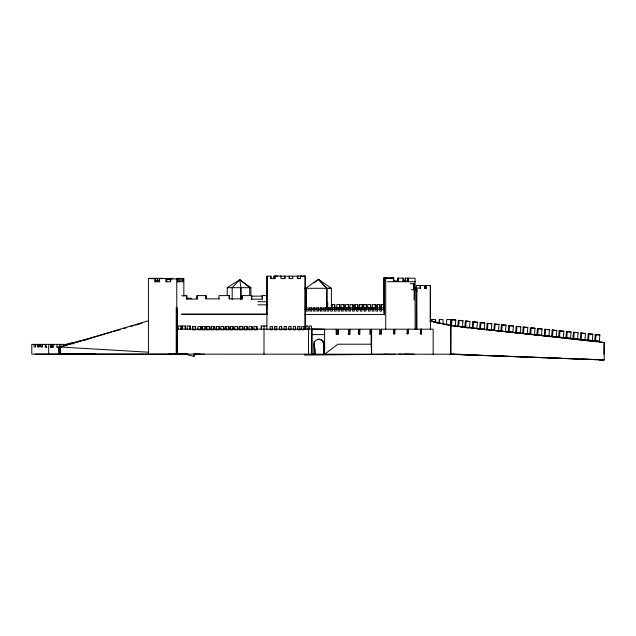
<?xml version="1.0" encoding="UTF-8"?>
<svg xmlns="http://www.w3.org/2000/svg" width="636" height="636" viewBox="0 0 636 636"><rect width="100%" height="100%" fill="white"/><g stroke="black" fill="none" stroke-linecap="round" stroke-linejoin="round"><path stroke-width="0.95" d="M384.112 307.816L327.731 307.816L327.731 302.545L326.848 302.545L326.848 288.362L318.374 279.307L305.63 288.362L305.63 309.621M384.414 310.67L384.414 278.218L383.667 278.019L383.651 309.66M384.414 281.152L384.43 278.218L387.618 278.218M450.709 354.212L450.86 325.576L430.135 320.918L451.353 325.592L596.854 341.802M414.044 300.12L414.259 283.72L410.395 283.672M380.813 333.932L380.9 329.194L393.565 329.194L393.565 333.932L394.9 333.932L394.9 329.194M381.369 333.932L381.457 329.194L381.457 333.932L379.128 333.932M413.623 289.698L413.742 284.141M603.89 354.149L604.2 342.438L450.813 325.592L450.813 354.212L604.2 359.92L604.2 342.438L603.739 342.565M446.663 325.075L446.663 319.59L450.558 319.59L450.582 325.99L451.115 319.614L455.766 320.019L455.241 326.403M451.417 325.998L451.95 319.622M457.809 326.737L458.333 320.361L462.992 320.775L462.459 327.15L461.76 327.15M458.643 326.745L459.168 320.369M464.821 327.468L465.345 321.093L466.18 321.101L470.004 321.498L469.471 327.882L465.655 327.476L466.18 321.101M476.865 328.645L477.398 322.269L472.747 321.856L472.214 328.232L474.957 328.446M473.049 328.24L473.582 321.864M480.967 322.627L480.132 322.619L479.6 328.995L480.434 329.003L480.967 322.627L484.783 323.032L484.258 329.408L483.551 329.408M487.979 323.358L487.144 323.35L486.612 329.726L487.446 329.734L487.979 323.358L491.795 323.756L491.27 330.14L490.563 330.132M493.838 330.474L494.371 324.098L495.198 324.106L499.022 324.511L498.489 330.887L494.673 330.481L495.198 324.106M501.383 324.829L500.85 331.205L505.501 331.618L506.033 325.235L501.383 324.829L506.033 325.235M501.685 331.213L502.209 324.837M508.776 325.592L508.243 331.968L512.902 332.382L513.427 326.006L508.776 325.592L511.734 325.902M509.078 331.976L509.611 325.6M512.688 332.445L515.645 332.747L516.162 326.355L520.82 326.769L520.288 333.145L519.58 333.145M515.637 332.731L516.472 332.739L516.996 326.363M523.174 327.087L522.649 333.463L527.3 333.876L527.832 327.492L523.174 327.087L527.832 327.492M523.484 333.471L524.008 327.095M531.235 327.842L530.4 327.834L529.868 334.21L530.702 334.218L531.235 327.842L535.051 328.248L534.518 334.623L533.819 334.623M537.412 328.566L536.879 334.941L541.53 335.355L542.063 328.971L537.412 328.566L542.063 328.971M537.714 334.949L538.247 328.574M544.806 329.329L544.273 335.705L548.932 336.118L549.456 329.742L544.806 329.329L549.456 329.742M545.108 335.713L545.64 329.337M552.191 330.092L551.666 336.468L556.317 336.881L556.85 330.505L552.191 330.092L556.85 330.505M552.501 336.476L553.026 330.1M559.203 330.823L558.678 337.199L563.329 337.613L563.862 331.229L559.203 330.823L563.862 331.229M559.513 337.207L560.038 330.831M562.963 337.66L565.921 337.97L566.43 331.571L567.264 331.579L571.08 331.984L570.556 338.36L569.848 338.36L572.821 338.686M565.897 337.947L566.732 337.955L567.264 331.579M572.909 338.678L573.441 332.302L578.092 332.708L577.567 339.091L576.86 339.083M574.276 332.31L573.744 338.686L577.567 339.091M580.835 333.065L580.31 339.441L584.961 339.855L585.486 333.479L580.835 333.065L585.486 333.479M581.137 339.449L581.67 333.073M588.228 333.828L587.696 340.204L592.347 340.618L592.879 334.242L588.228 333.828L592.879 334.242M588.531 340.212L589.055 333.836M595.24 334.56L594.708 340.936L599.358 341.349L599.891 334.965L595.24 334.56L598.198 334.862M595.542 340.944L596.067 334.568M67.782 354.141L66.565 354.125L96.1 354.276L60.158 354.117L59.903 347.2L58.552 347.2L60.158 354.165L60.651 351.509M193.932 356.375L195.308 354.212M305.383 354.212L304.636 355.063L395.672 354.212M250.934 295.629L250.934 287.695L239.788 279.713L232.18 287.695L232.18 299.604M314.105 282.901L318.374 279.307L331.396 288.291L331.396 307.975M227.219 295.637L227.219 287.695L239.788 279.713L249.702 287.695L249.702 295.637M157.474 280.929L159.747 279.633M599.438 341.453L599.851 341.246L489.243 330.005M599.438 359.952L604.2 359.92M148.069 320.854L59.967 347.01L60.158 354.117L95.734 354.141M81.265 341.007L59.967 347.01L148.212 352.185M83.165 340.451L104.956 334.067M106.856 333.51L111.594 332.127M113.486 331.571L120.124 329.623M123.909 328.518L126.755 327.683M130.547 326.57L133.385 325.735M135.285 325.187L141.915 323.239M155.764 280.85L159.636 280.086M66.287 344.322L69.435 343.989L66.287 344.322L66.446 345.912M85.876 339.608L83.706 339.958L86.106 339.751M82.004 340.61L83.483 340.371L80.343 340.697L81.273 340.729M74.833 342.438L76.304 342.2L73.172 342.526L73.323 344.116M317.777 339.242C325.576 338.853 323.629 349.498 323.462 354.212M384.534 314.629L384.287 309.509L384.382 314.446M270.387 278.6L274.911 278.6L274.832 275.992L280.977 275.992L280.977 278.6L284.666 278.6M297.72 275.992L302.068 275.992M280.222 276.127L284.968 276.127L284.96 278.6M303.134 276.127L305.463 276.127L305.503 329.528M266.905 329.416L266.905 276.199L270.944 276.199L270.944 278.6M277.535 276.199L273.631 276.199L273.647 278.6M284.618 276.199L297.362 276.199L297.362 278.6L300.391 278.6L300.343 276.199L305.503 276.199L305.383 309.812M383.667 278.019L393.787 278.019L393.787 280.993M390.258 278.218L392.841 278.218M155.963 278.33L162.88 278.33M176.776 278.401L183.844 278.401L183.844 296.122M153.729 278.528L157.378 278.528L157.378 280.985M172.817 278.528L159.541 278.465L159.541 281.804M178.835 278.528L182.397 278.528L182.397 281.804L183.104 281.804L183.104 278.401M150.136 278.663L154.071 278.663M176.355 278.6L179.821 278.6L179.821 281.804M289.269 278.6L292.735 278.6L292.663 276.199M393.31 280.953L398.692 280.953M402.954 280.953L408.193 280.953L408.193 278.218M159.763 281.804L154.747 281.804L154.747 278.33M177.126 281.804L178.668 281.804L178.668 278.6M179.606 281.804L181.157 281.804L181.157 278.528M227.219 287.695L250.934 287.695M414.632 288.092L420.317 288.092L420.317 285.556M304.525 288.291L331.396 288.291L326.848 288.362L326.952 309.478L305.36 309.406M426.541 288.362L425.015 288.362L425.015 285.556M414.616 289.014L416.771 289.014M416.842 289.086L416.93 329.543M416.318 291.487L416.842 291.487M267.231 295.597L262.278 295.597L262.278 299.174M181.634 295.764L187.079 295.764L187.079 299.071M251.753 296.122L262.684 296.122M188.375 298.3L191.547 298.3M219.277 298.872L205.881 298.872L205.881 295.613M257.858 301.718L267.772 301.718M384.065 304.612L381.29 304.612L381.369 309.478M257.858 304.827L267.772 304.827M326.952 307.88L328.907 307.88L328.907 311.076L327.103 311.076L327.103 307.88M339.831 307.88L337.883 307.88L337.883 309.478M348.687 307.88L350.635 307.88L350.635 311.076L348.83 311.076L348.83 307.88M362.011 307.88L360.063 307.88L360.063 309.478M379.613 307.88L381.56 307.88M328.915 309.406L337.748 309.406M348.544 309.406L339.711 309.406L339.632 307.88M350.508 309.406L368.172 309.406M370.136 309.406L372.1 309.406M374.063 309.406L384.12 309.509L384.12 314.446M304.62 309.509L384.382 309.509M181.435 314.049L267.287 314.049M181.912 314.446L267.041 314.446M304.604 314.446L384.621 314.446M266.913 325.99L261.158 325.99L261.158 329.194M276.859 326.586L274.625 326.586L274.625 329.79M286.375 326.586L284.133 326.586L284.149 329.79L286.303 329.79M295.573 326.586L293.331 326.586L293.331 329.79L295.541 329.79L295.573 326.586L295.541 329.79M299.882 326.586L297.64 326.586L297.672 329.79L299.818 329.79M303.857 326.586L301.615 326.586L301.615 329.79L303.793 329.79M177.444 329.194L336.69 329.194L336.69 334.329M276.795 329.79L274.641 329.79L274.641 326.586M406.611 333.789L408.272 333.789L408.217 329.194M419.983 333.789L421.414 333.789L421.414 329.194L421.39 333.789L420.849 329.194L420.849 333.789M348.091 334.329L350.038 334.329L350.038 329.194M312.236 334.6L324.606 334.6M371.599 329.194L371.599 354.212L371.162 344.203L337.883 344.203L324.606 354.212L324.606 329.194L312.181 328.915L312.181 353.934L314.001 354.212C314.152 349.498 311.696 339.576 319.177 339.179C326.658 339.576 324.209 349.498 324.352 354.212M65.444 344.37L31.8 344.37L31.8 354.117L460.79 354.212M66.557 344.37L68.752 344.37M46.849 347.169L45.267 347.169L45.267 344.37M50.331 347.169L53.718 347.169L53.718 344.37M56.803 347.169L60.722 347.169M59.903 347.2L58.552 347.2L58.814 354.117M61.008 347.518L59.498 347.518L59.498 344.37M167.896 354.125L187.175 354.165M455.766 320.019L450.558 319.59L450.558 325.99M462.992 320.775L458.333 320.361M477.398 322.269L472.747 321.856M484.783 323.032L480.132 322.619M491.795 323.756L487.144 323.35M499.022 324.511L494.371 324.098M512.719 325.998L513.427 326.006M520.82 326.769L516.162 326.355M535.051 328.248L531.386 327.938M571.08 331.984L566.43 331.571M512.195 332.382L512.902 332.382M578.092 332.708L573.441 332.302M526.592 333.868L527.3 333.876M599.184 334.965L599.891 334.965M548.224 336.118L548.932 336.118M194.473 354.204L204.283 354.212M387.618 281.684L415.101 281.748M76.837 354.141L82.267 354.157M195.157 354.188L200.006 354.212M181.117 354.109L187.684 354.157M411.285 289.682L414.187 289.698M67.273 354.141L66.08 354.125L187.453 354.212L177.953 353.934M89.533 338.622L90.407 338.646M87.323 338.98L88.197 338.996M403.94 353.934L414.608 354.212M449.739 354.212L527.761 357.05M529.732 357.122L544.543 357.655M547.509 357.766L561.334 358.267M564.299 358.378L578.124 358.879M582.075 359.022L594.914 359.491M450.582 354.212L603.739 360.008M398.796 353.958L402.389 354.212M465.544 327.596L468.509 327.898M471.467 328.2L474.432 328.502M477.398 328.804L480.355 329.106M483.32 329.4L487.271 329.806M465.345 321.093L469.296 321.498M471.284 328.144L473.256 328.343M477.199 328.756L480.156 329.066M484.099 329.472L487.057 329.782M491 330.187L492.972 330.394M497.901 330.903L501.844 331.316M505.787 331.722L508.744 332.032M519.588 333.161L523.531 333.566M526.489 333.876L529.446 334.186M534.375 334.695L536.347 334.902M541.276 335.411L545.219 335.824M549.162 336.229L552.12 336.539M556.063 336.945L559.02 337.255M576.765 339.099L578.736 339.306M566.732 337.955L570.556 338.36M488.4 329.838L491.27 330.14M516.472 332.739L520.288 333.145M530.702 334.218L534.518 334.623M460.551 326.952L462.459 327.15M598.818 342.017L602.753 342.462M166.409 278.751L171.012 279.705L166.409 278.751L170.941 280.277M435.151 322.333L439.977 323.478M433.251 321.895L439.039 323.319M386.672 278.019L387.435 278.218M184.71 353.95L193.996 356.526L193.924 353.576M386.927 354.212L387.419 354.411L383.913 354.212M318.374 279.307L326.538 288.362L326.538 309.001M60.158 354.117L58.552 347.2L58.886 350.682M239.788 279.713L240.941 287.695L240.941 299.604M313.93 341.524L314.979 354.212L314.995 348.393M407.716 333.789L407.66 329.194L433.156 329.194L433.156 354.212M443.101 324.161L443.069 319.59L439.182 319.59L439.182 323.247M439.365 319.59L439.365 323.247M435.612 322.333L435.612 319.59L431.693 319.59L431.693 321.419M435.588 319.59L435.588 322.333M431.884 319.59L431.884 321.419M430.405 329.734L430.389 285.556L416.397 285.556L416.397 288.704M430.302 285.556L430.278 321.848M426.406 285.556L426.406 288.362M425.15 285.556L425.15 288.362M424.705 285.556L424.705 288.49M421.263 329.194L421.263 334.131M420.539 329.194L420.539 333.789M420.173 285.556L420.221 288.49M416.675 289.014L416.771 291.487M416.612 289.014L416.612 291.487M416.453 289.014L416.516 291.487M416.373 291.487L416.318 289.014L416.262 329.52M415.101 329.4L415.101 278.218L405.188 278.218L405.188 280.953M408.018 278.218L408.018 280.953M407.819 278.218L407.819 281.176M407.7 278.218L407.7 281.176M407.167 333.789L407.167 329.194L394.336 329.194L394.336 333.932M405.537 278.218L405.537 281.176M405.37 278.218L405.37 280.953M403.391 280.953L403.391 278.155L397.937 278.155L397.937 281.112M403.041 278.155L403.041 280.953M398.287 278.155L398.287 280.953M398.12 278.155L398.12 280.953M393.533 278.019L393.533 280.993M393.469 280.953L393.469 278.155L385.201 278.155L385.201 280.953L384.804 278.218M385.726 278.155L385.726 329.52M384.414 278.218L384.414 314.812M381.648 304.612L381.56 311.076L379.756 311.076L379.756 307.88M380.058 307.816L380.058 304.612L376.886 304.612L376.886 307.816M379.66 304.612L379.613 309.478M379.692 333.932L379.692 329.194L370.661 329.194L370.661 334.194M377.243 304.612L377.243 307.816M375.82 307.88L375.82 311.076L377.625 311.076L377.625 307.88L375.677 307.88L375.677 309.478M375.55 307.816L375.55 304.612L372.378 304.612L372.378 307.816M375.153 304.612L375.153 307.816M373.69 307.88L373.69 309.478M372.076 307.88L372.076 311.076L373.881 311.076L373.881 307.88L371.933 307.88L371.933 309.478M371.162 344.203L371.162 334.194L369.914 334.194L369.914 329.194L359.34 329.194L359.34 334.194M370.931 307.816L370.931 304.612L367.727 304.612L367.727 307.816M370.534 304.612L370.534 307.816M369.993 307.88L369.993 309.478M368.387 307.88L368.387 311.076L370.192 311.076L370.192 307.88L368.236 307.88L368.236 309.478M366.678 307.816L366.678 304.612L363.514 304.612L363.514 307.816M366.288 304.612L366.288 307.816M365.803 307.88L365.803 309.478M364.197 307.88L364.197 311.076L366.002 311.076L366.002 307.88L364.054 307.88L364.054 310.281M363.864 304.612L363.864 307.816M362.409 307.816L362.409 304.612L359.237 304.612L359.237 307.816M362.011 304.612L362.011 311.076L360.207 311.076L360.207 307.88M361.812 307.88L361.812 309.478M359.841 329.194L359.841 334.194L358.402 334.194L358.402 329.194L349.53 329.194L349.53 334.329M359.594 304.612L359.594 307.816M357.877 309.478L357.885 304.612L354.721 304.612L354.721 307.816M357.496 304.612L357.496 307.816M356.271 307.88L356.271 311.076L358.076 311.076L358.076 307.88L356.128 307.88L356.128 309.478M355.071 304.612L355.071 307.816M354.133 307.88L354.133 309.478M353.211 307.816L353.211 304.612L350.038 304.612L350.038 307.816M352.821 304.612L352.821 307.816M352.527 307.88L352.527 311.076L354.332 311.076L354.332 307.88L352.384 307.88L352.384 309.478M350.436 307.88L350.436 309.478M348.687 309.478L348.679 304.612L345.515 304.612L345.515 307.816M348.592 334.329L348.592 329.194L337.835 329.194L337.835 334.329M348.29 304.612L348.29 307.816M345.205 307.88L345.205 311.076L347.01 311.076L347.01 307.88L345.054 307.88L345.054 309.478M344.267 307.816L344.267 304.612L341.103 304.612L341.103 307.816M343.877 304.612L343.877 307.816M341.476 307.88L341.476 311.076L343.281 311.076L343.281 307.88L341.333 307.88L341.333 309.478M339.552 304.612L339.552 307.816M338.344 329.194L338.344 334.329L336.19 334.329L336.19 329.194M338.026 307.88L338.026 311.076L339.831 311.076L339.91 304.612L336.754 304.612L336.754 307.816M334.902 307.816L334.902 304.612L331.706 304.612L331.706 307.816M334.528 304.612L334.528 307.816M334.369 307.88L334.369 311.076L336.174 311.076L336.174 307.88L334.226 307.88L334.226 309.478M332.072 304.612L332.072 307.816M330.633 307.88L330.633 311.076L332.437 311.076L332.437 307.88L330.489 307.88L330.489 309.478M328.709 307.88L328.709 309.478M325.362 307.88L325.362 309.478M323.756 307.88L323.756 311.076L325.56 311.076L325.56 307.88L323.613 307.88L323.613 309.478M323.716 343.464L323.716 354.212M321.84 307.88L321.84 309.478M320.234 307.88L320.234 311.076L322.039 311.076L322.039 307.88L320.091 307.88L320.091 310.281M318.374 307.88L318.374 309.478M316.768 307.88L316.768 311.076L318.572 311.076L318.572 307.88L316.625 307.88L316.625 309.478M314.828 307.88L314.828 309.478M314.621 348.274L314.621 354.212M313.214 307.88L313.214 311.076L315.019 311.076L315.019 307.88L313.071 307.88L313.071 309.478M311.362 307.88L311.362 309.478M311.417 354.212L311.457 325.99L309.215 325.99L309.271 329.194M309.756 307.88L309.756 311.076L311.56 311.076L311.56 307.88L309.613 307.88L309.613 309.478M308.54 329.194L308.54 354.212M307.911 329.194L307.951 325.99L305.709 325.99L305.709 329.194M306.512 288.362L306.512 309.907M306.425 307.88L306.425 311.076L308.229 311.076L308.229 307.88L306.274 307.88L306.274 310.281M305.765 325.99L305.765 329.194M304.875 276.199L304.875 329.528M303.793 326.586L303.857 329.79M299.818 326.586L299.882 329.79M297.815 275.992L297.815 278.6M289.34 276.199L289.34 278.6M289.269 276.199L289.213 278.6M286.303 326.586L286.375 329.79M284.666 276.199L284.618 278.6M281.7 329.79L281.7 326.586L279.45 326.586L279.45 329.79L281.605 329.79L281.605 326.586M276.795 326.586L276.859 329.79M274.911 275.992L274.911 278.6M270.864 276.199L270.864 278.6M267.08 276.199L267.144 296.273M266.953 276.199L267.041 278.6M266.993 295.597L266.993 314.049M264.043 325.99L263.996 354.212M262.326 295.597L262.326 299.174L251.474 299.174L251.474 295.613M261.436 325.99L261.436 329.194M257.031 329.79L257.031 326.586L253.907 326.586L253.907 329.79L256.777 329.79L256.777 326.586M252.118 329.79L252.118 326.586L248.986 326.586L248.986 329.79L251.856 329.79L251.856 326.586M251.761 299.174L251.761 295.613L242.165 295.613L242.165 298.848M247.261 329.79L247.261 326.586L244.137 326.586L244.137 329.79L247.007 329.79L247.007 326.586M244.439 326.586L244.439 329.79M242.65 329.79L242.65 326.586L239.526 326.586L239.526 329.79L242.395 329.79L242.395 326.586M242.443 295.613L242.443 298.848L229.119 298.848L229.119 295.613M240.782 287.695L240.782 299.174M239.828 326.586L239.828 329.79M237.856 329.79L237.856 326.586L234.748 326.586L234.748 329.79L237.625 329.79L237.625 326.586M233.237 329.79L233.237 326.586L230.129 326.586L230.129 329.79L233.007 329.79L233.007 326.586M230.391 326.586L230.391 329.79M229.397 298.848L229.397 295.613L218.999 295.613L218.999 298.872M228.865 329.79L228.865 326.586L225.756 326.586L225.756 329.79L228.634 329.79L228.634 326.586M226.019 326.586L226.019 329.79M223.92 329.79L223.92 326.586L220.811 326.586L220.811 329.79L223.697 329.79L223.697 326.586M219.253 329.79L219.253 326.586L216.168 326.586L216.168 329.79L219.062 329.79L219.062 326.586M216.399 326.586L216.399 329.79M214.245 329.79L214.245 326.586L211.112 326.586L211.112 329.79L213.974 329.79L213.974 326.586M211.422 326.586L211.422 329.79M209.649 329.79L209.649 326.586L206.525 326.586L206.525 329.79L209.387 329.79L209.387 326.586M206.827 326.586L206.827 329.79M206.151 298.872L206.151 295.613L196.945 295.613L196.945 299.071M205.309 329.79L205.309 326.586L202.184 326.586L202.184 329.79L205.046 329.79L205.046 326.586M202.487 326.586L202.487 329.79M201.008 329.79L201.008 326.586L197.891 326.586L197.891 329.79L200.753 329.79L200.753 326.586M197.208 295.613L197.208 299.071L186.443 299.071L186.443 295.764M195.634 329.79L195.634 326.586L192.517 326.586L192.517 329.79L195.395 329.79L195.395 326.586M192.803 326.586L192.803 329.79M190.251 329.194L190.251 325.99L187.119 325.99L187.119 329.194M189.981 325.99L189.981 329.194M185.45 329.194L185.45 325.99L182.317 325.99L182.317 329.194M185.171 325.99L185.171 329.194M182.627 325.99L182.627 329.194M181.316 329.194L181.316 325.99L178.136 325.99L178.136 329.194M180.998 325.99L180.998 329.194M177.524 281.804L177.524 278.934L170.52 278.934L170.52 281.804L165.853 281.804L165.853 278.465M177.452 354.212L177.444 309.708L176.776 307.371L176.236 307.371L176.236 354.212M176.776 278.934L176.784 354.212M166.735 278.465L166.735 281.804M155.597 281.804L155.597 278.33L148.411 278.33L148.411 354.212M68.362 354.117L35.044 354.165M63.56 344.37L63.56 346.326M61.008 344.37L61.008 346.731M56.93 344.37L56.93 347.169M52.398 344.37L52.398 347.518M52.009 344.37L52.009 347.169M51.19 344.37L51.19 347.169M50.594 344.37L50.594 347.518M48.662 344.37L48.662 354.117M46.142 344.37L46.142 347.169M42.222 344.37L42.222 346.906L40.561 346.906L40.561 344.37M42.167 344.37L42.167 346.906M39.09 344.37L39.09 346.906L37.46 346.906L37.46 344.37M38.899 344.37L38.899 346.906M35.664 344.37L35.664 346.906L34.026 346.906L34.026 344.37M35.505 344.37L35.505 346.906M79.023 341.246L76.853 341.604L79.985 341.278L79.023 341.246M71.765 343.074L69.586 343.424L72.727 343.106L71.765 343.074M451.353 325.592L450.813 325.592L451.353 325.592M272.343 326.586L270.101 326.586L270.117 329.79L272.272 329.79L272.343 326.586M291.002 326.586L288.76 326.586L288.784 329.79L290.93 329.79L291.002 326.586"/></g></svg>
